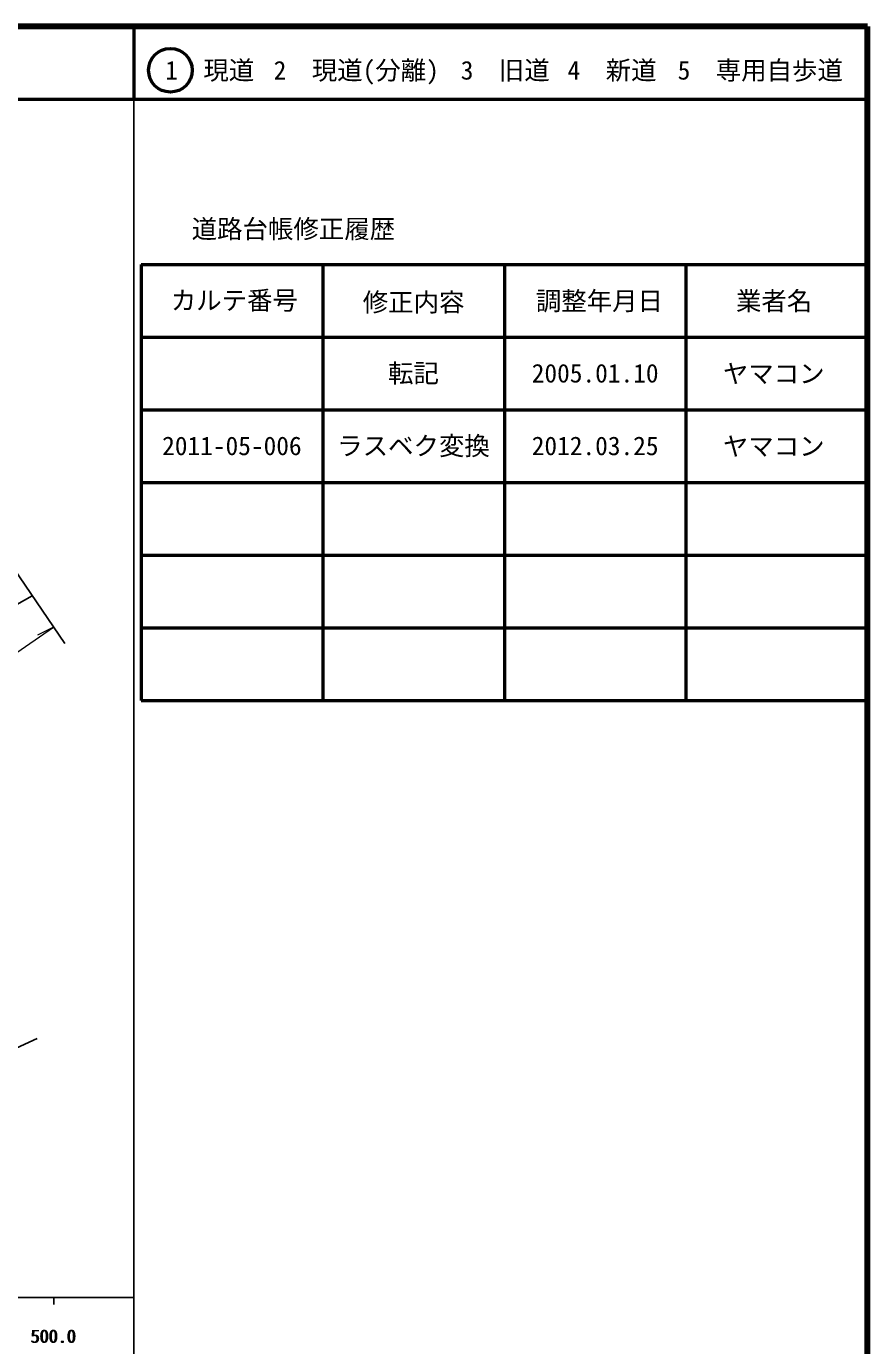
# Model space of a CAD drawing. Units: millimetres, scale not verified. Extents: x 40000 to 680000, y 20000 to 380000.
# Drawn here: x 564216 to 680000, y 198357 to 380000 of the extents above; entities that cross this region are included whole.
import ezdxf
from ezdxf.enums import TextEntityAlignment as Align

# ---------------------------------------------------------------- set-up
doc = ezdxf.new("R2010")
doc.units = ezdxf.units.MM
doc.header["$LTSCALE"] = 1000
for name, color, linetype, lineweight in [('M-BGD', 7, 'Continuous', 25), ('M-BMK-SRVR', 3, 'Continuous', 25), ('M-STR-HTXT', 7, 'Continuous', 13), ('M-TTL', 2, 'Continuous', 140), ('M-TTL-BAND', 7, 'Continuous', 25), ('M-TTL-FRAM', 2, 'Continuous', 50), ('M-TTL-LINE', 7, 'Continuous', 50)]:
    doc.layers.add(name, color=color, linetype=linetype, lineweight=lineweight)
doc.layers.add('M-TTL-TXT', color=7, linetype='Continuous')
doc.styles.add('ＭＳ ゴシック', font='')
doc.styles.get('ＭＳ ゴシック').set_extended_font_data('MS Gothic')

msp = doc.modelspace()

# ---------------------------------------------------------------- linework, layer by layer
at = {"layer": 'M-BGD'}
for points in [[(561505, 299629), (565022, 301605)], [(565694, 240659), (559194, 237659), (559194, 234659), (555944, 234659), (555944, 237659), (521444, 237659), (520194, 230159)]]:
    msp.add_lwpolyline(points, dxfattribs=at)
at = {"layer": 'M-BMK-SRVR'}
msp.add_line((569505, 295010), (535968, 344355), dxfattribs=at)
at = {"layer": 'M-STR-HTXT'}
for p, q in [((521687, 265343), (567951, 297296)), ((567951, 297296), (565756, 296196))]:
    msp.add_line(p, q, dxfattribs=at)
at = {"layer": 'M-TTL'}
for p, q in [((680000, 380000), (40000, 380000)), ((680000, 20000), (680000, 380000))]:
    msp.add_line(p, q, dxfattribs=at)
at = {"layer": 'M-TTL-BAND'}
for p, q in [((579000, 20000), (579000, 370000)), ((40000, 205000), (579000, 205000)), ((568000, 205000), (568000, 204000))]:
    msp.add_line(p, q, dxfattribs=at)
at = {"layer": 'M-TTL-FRAM'}
for p, q in [((580000, 347197), (580000, 287197)), ((580000, 347197), (680000, 347197)), ((580000, 287197), (680000, 287197))]:
    msp.add_line(p, q, dxfattribs=at)
at = {"layer": 'M-TTL-LINE'}
for p, q in [((579000, 380000), (579000, 370000)), ((40000, 370000), (680000, 370000)), ((605000, 347197), (605000, 287197)), ((630000, 347197), (630000, 287197)), ((655000, 347197), (655000, 287197)), ((580000, 337197), (680000, 337197)), ((580000, 327197), (680000, 327197)), ((580000, 317197), (680000, 317197)), ((580000, 307197), (680000, 307197)), ((580000, 297197), (680000, 297197))]:
    msp.add_line(p, q, dxfattribs=at)
msp.add_circle((584031, 373958), 3000, dxfattribs=at)

# ---------------------------------------------------------------- texts
at = {"layer": 'M-TTL-BAND', "style": 'ＭＳ ゴシック'}
for p in [(567844, 198195), (568000, 198195)]:
    msp.add_text('500.0', height=1833, dxfattribs=at).set_placement(p, align=Align.BOTTOM_CENTER)
at = {"layer": 'M-TTL-TXT', "style": 'ＭＳ ゴシック'}
for s, p in [('1\u3000現道', (589448, 373958)), ('2\u3000現道(分離)', (609619, 373958)), ('3\u3000旧道', (630121, 373958)), ('4\u3000新道', (644824, 373958)), ('5\u3000専用自歩道', (665228, 373958)), ('道路台帳修正履歴', (600968, 352113)), ('カルテ番号', (592839, 342277)), ('修正内容', (617509, 342023)), ('調整年月日', (643089, 342197)), ('業者名', (667134, 342197)), ('転記', (617500, 332245)), ('2005.01.10', (642500, 332245)), ('ヤマコン', (667077, 332189)), ('2011-05-006', (592500, 322245)), ('ラスベク変換', (617500, 322245)), ('2012.03.25', (642500, 322245)), ('ヤマコン', (667077, 322189))]:
    msp.add_text(s, height=2566, dxfattribs=at).set_placement(p, align=Align.MIDDLE_CENTER)

doc.saveas('drawing.dxf')
